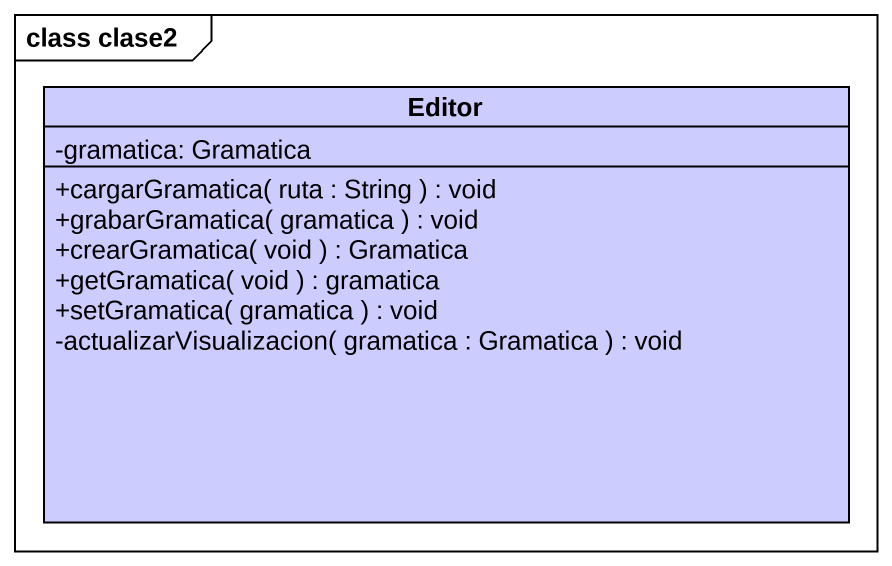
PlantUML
@startuml
mainframe class clase2
hide circle
hide empty members
skinparam classAttributeIconSize 0
class Editor #CCCCFF {
  -gramatica: Gramatica
  +cargarGramatica( ruta : String ) : void
  +grabarGramatica( gramatica ) : void
  +crearGramatica( void ) : Gramatica
  +getGramatica( void ) : gramatica
  +setGramatica( gramatica ) : void
  -actualizarVisualizacion( gramatica : Gramatica ) : void
}
@enduml
